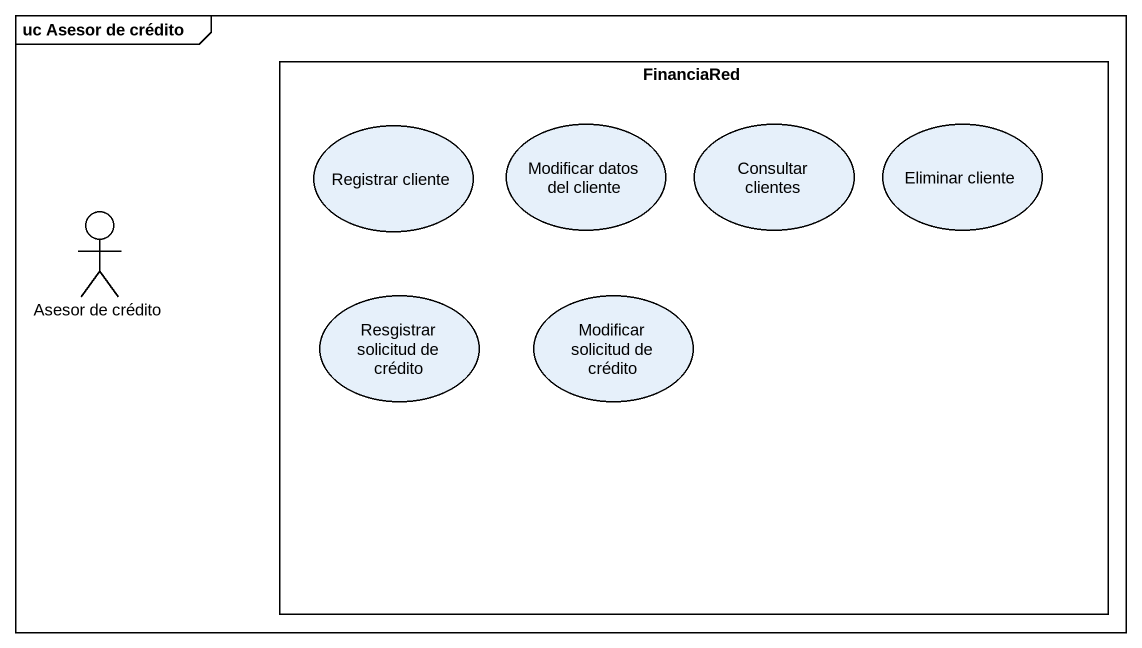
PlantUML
@startuml
mainframe uc Asesor de crédito
rectangle FinanciaRed {
  usecase "Registrar cliente" as Registrar_cliente
  usecase "Modificar datos del cliente" as Modificar_datos_del_cliente
  usecase "Consultar clientes" as Consultar_clientes
  usecase "Eliminar cliente" as Eliminar_cliente
  usecase "Resgistrar solicitud de crédito" as Resgistrar_solicitud_de
  usecase "Modificar solicitud de crédito" as Modificar_solicitud_de
}
actor "Asesor de crédito" as Asesor_de_crédito
@enduml
